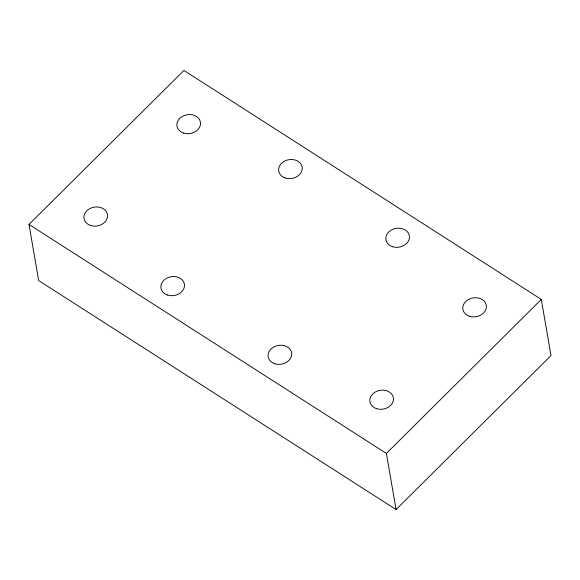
<?xml version="1.0" encoding="UTF-8"?>
<svg xmlns="http://www.w3.org/2000/svg" width="580" height="580" viewBox="0 0 580 580"><rect width="100%" height="100%" fill="white"/><g stroke="black" fill="none" stroke-linecap="round" stroke-linejoin="round"><path stroke-width="0.87" d="M29 224.445L183.925 70.441L541.307 299.418L551 355.555L396.075 509.559L38.693 280.582L29 224.445L386.382 453.429L396.075 509.559M386.382 453.429L541.307 299.418M469.409 316.245A11.89 9.519 -9.8 0 0 486.373 305.928A11.89 9.519 -9.8 0 0 467.959 299.802A11.89 9.519 -9.8 0 0 469.409 316.245M376.456 408.646A11.89 9.519 -9.8 0 0 393.421 398.329A11.89 9.519 -9.8 0 0 374.999 392.203A11.89 9.519 -9.8 0 0 376.456 408.646M183.505 133.059A11.89 9.519 -9.8 0 0 200.47 122.743A11.89 9.519 -9.8 0 0 182.055 116.616A11.89 9.519 -9.8 0 0 183.505 133.059M90.552 225.468A11.89 9.519 -9.8 0 0 107.517 215.151A11.89 9.519 -9.8 0 0 89.095 209.025A11.89 9.519 -9.8 0 0 90.552 225.468M285.244 177.98A11.89 9.519 -9.8 0 0 302.209 167.663A11.89 9.519 -9.8 0 0 283.794 161.544A11.89 9.519 -9.8 0 0 285.244 177.98M392.457 246.674A11.89 9.519 -9.8 0 0 409.422 236.357A11.89 9.519 -9.8 0 0 391.007 230.238A11.89 9.519 -9.8 0 0 392.457 246.674M167.504 295.031A11.89 9.519 -9.8 0 0 184.469 284.715A11.89 9.519 -9.8 0 0 166.047 278.589A11.89 9.519 -9.8 0 0 167.504 295.031M274.717 363.725A11.89 9.519 -9.8 0 0 291.682 353.408A11.89 9.519 -9.8 0 0 273.26 347.282A11.89 9.519 -9.8 0 0 274.717 363.725"/></g></svg>
